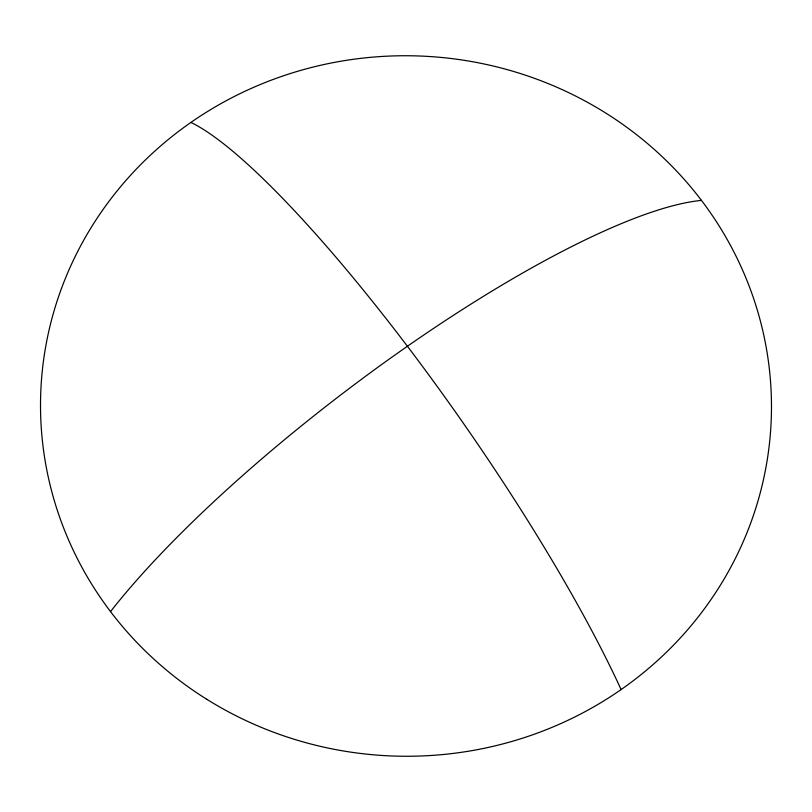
<?xml version="1.0" encoding="UTF-8"?>
<svg xmlns="http://www.w3.org/2000/svg" width="812" height="812" viewBox="0 0 812 812"><rect width="100%" height="100%" fill="white"/><g stroke="black" fill="none" stroke-linecap="round" stroke-linejoin="round"><path stroke-width="1.22" d="M190.901 122.429A424.229 73.445 55.2 0 1 621.099 689.571M110.523 611.598A424.229 96.405 -37.2 0 1 701.477 200.402M206.745 699.264A365.491 350.256 1.3 0 0 770.964 425.244A365.491 350.256 1.3 0 0 240.291 93.502A365.491 350.256 1.3 0 0 206.745 699.264"/></g></svg>
